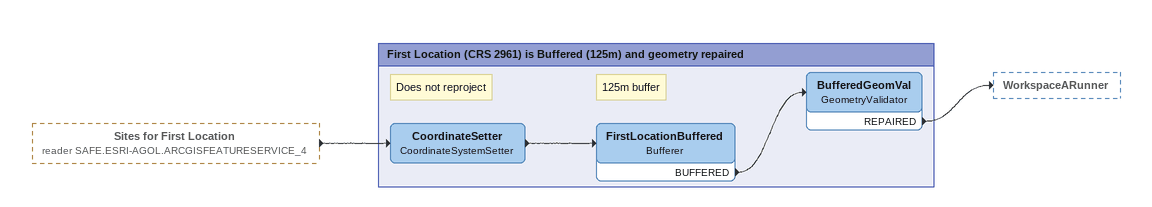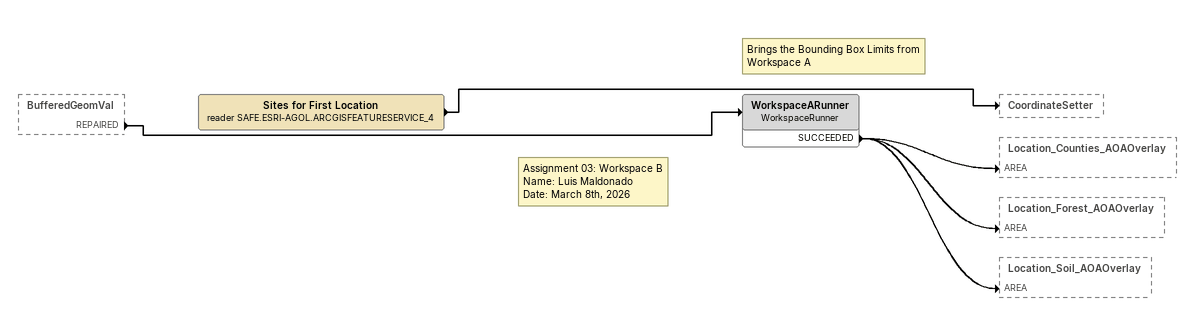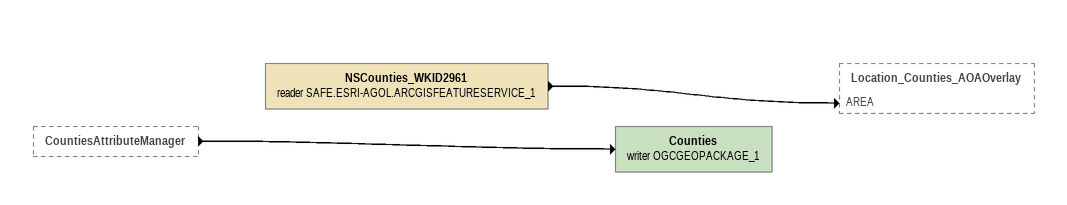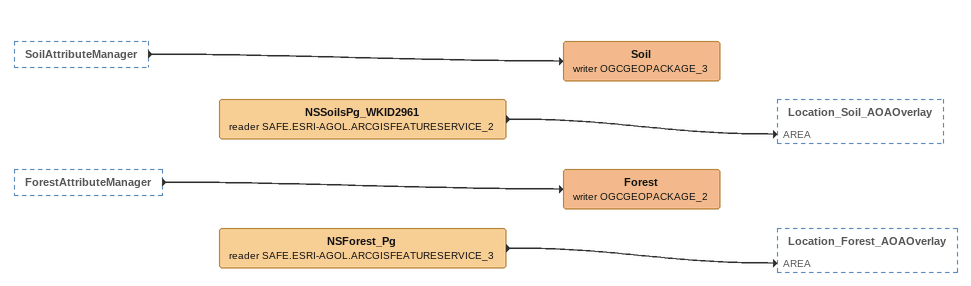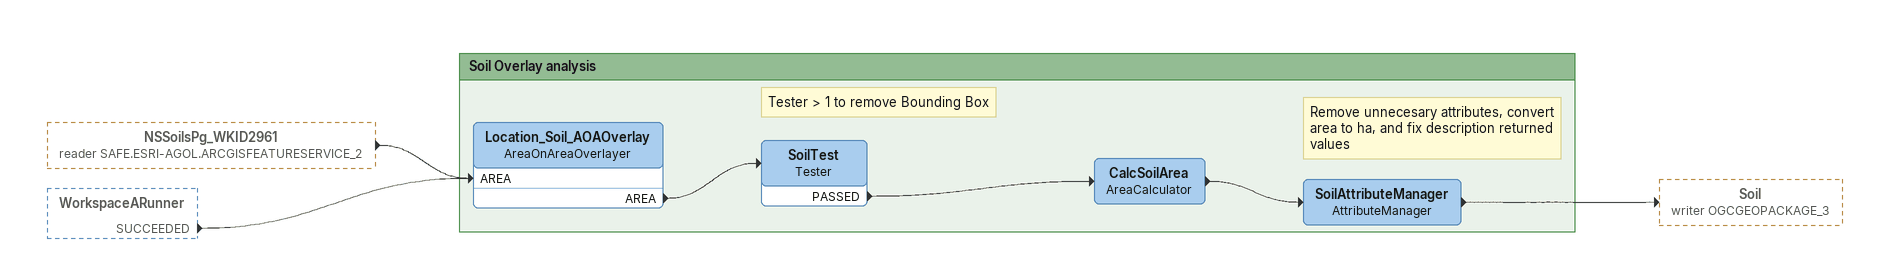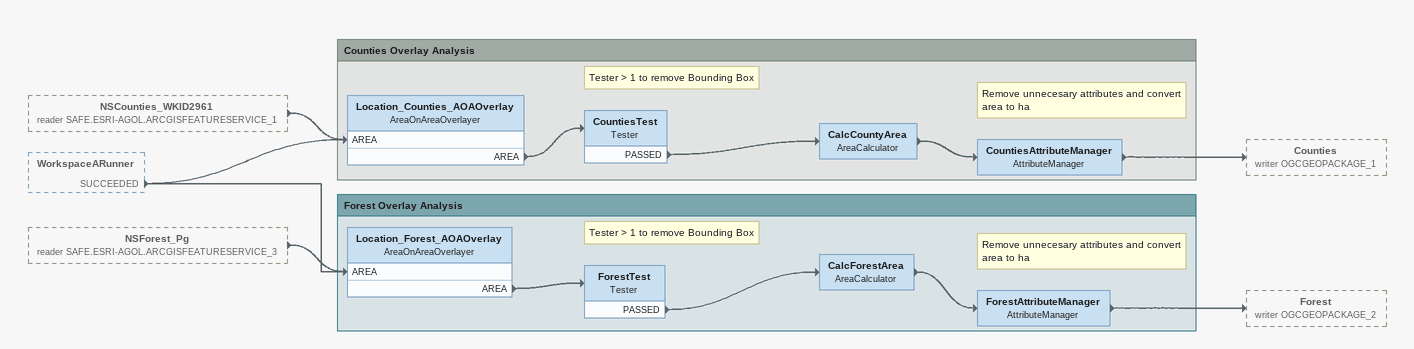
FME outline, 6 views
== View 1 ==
Sites for First Location (reader SAFE.ESRI-AGOL.ARCGISFEATURESERVICE_4) [outside]
    -> CoordinateSetter

Bookmark: First Location (CRS 2961) is Buffered (125m) and geometry repaired
Note: Does not reproject
CoordinateSetter: CoordinateSystemSetter
    -> FirstLocationBuffered
Note: 125m buffer
FirstLocationBuffered: Bufferer
    BUFFERED -> BufferedGeomVal
BufferedGeomVal: GeometryValidator
    REPAIRED -> WorkspaceARunner

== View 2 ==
BufferedGeomVal [outside]
    REPAIRED -> WorkspaceARunner
Note: Assignment 03: Workspace B / Name: Luis Maldonado / Date: March 8th, 2026
Sites for First Location (reader SAFE.ESRI-AGOL.ARCGISFEATURESERVICE_4)
    -> CoordinateSetter
Note: Brings the Bounding Box Limits from Workspace A
WorkspaceARunner: WorkspaceRunner
    SUCCEEDED -> Location_Counties_AOAOverlay [AREA]
    SUCCEEDED -> Location_Forest_AOAOverlay [AREA]
    SUCCEEDED -> Location_Soil_AOAOverlay [AREA]

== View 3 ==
CountiesAttributeManager [outside]
    -> Counties (writer OGCGEOPACKAGE_1)
NSCounties_WKID2961 (reader SAFE.ESRI-AGOL.ARCGISFEATURESERVICE_1)
    -> Location_Counties_AOAOverlay [AREA]
Counties (writer OGCGEOPACKAGE_1)

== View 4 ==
SoilAttributeManager [outside]
    -> Soil (writer OGCGEOPACKAGE_3)
ForestAttributeManager [outside]
    -> Forest (writer OGCGEOPACKAGE_2)
NSSoilsPg_WKID2961 (reader SAFE.ESRI-AGOL.ARCGISFEATURESERVICE_2)
    -> Location_Soil_AOAOverlay [AREA]
Soil (writer OGCGEOPACKAGE_3)
NSForest_Pg (reader SAFE.ESRI-AGOL.ARCGISFEATURESERVICE_3)
    -> Location_Forest_AOAOverlay [AREA]
Forest (writer OGCGEOPACKAGE_2)

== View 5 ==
NSSoilsPg_WKID2961 (reader SAFE.ESRI-AGOL.ARCGISFEATURESERVICE_2) [outside]
    -> Location_Soil_AOAOverlay [AREA]
WorkspaceARunner [outside]
    SUCCEEDED -> Location_Soil_AOAOverlay [AREA]

Bookmark: Soil Overlay analysis
Location_Soil_AOAOverlay: AreaOnAreaOverlayer
    AREA -> SoilTest
Note: Tester > 1 to remove Bounding Box
SoilTest: Tester
    PASSED -> CalcSoilArea
CalcSoilArea: AreaCalculator
    -> SoilAttributeManager
Note: Remove unnecesary attributes, convert area to ha, and fix description returned values
SoilAttributeManager: AttributeManager
    -> Soil (writer OGCGEOPACKAGE_3)

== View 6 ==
NSCounties_WKID2961 (reader SAFE.ESRI-AGOL.ARCGISFEATURESERVICE_1) [outside]
    -> Location_Counties_AOAOverlay [AREA]
WorkspaceARunner [outside]
    SUCCEEDED -> Location_Counties_AOAOverlay [AREA]
    SUCCEEDED -> Location_Forest_AOAOverlay [AREA]
NSForest_Pg (reader SAFE.ESRI-AGOL.ARCGISFEATURESERVICE_3) [outside]
    -> Location_Forest_AOAOverlay [AREA]

Bookmark: Counties Overlay Analysis
Location_Counties_AOAOverlay: AreaOnAreaOverlayer
    AREA -> CountiesTest
Note: Tester > 1 to remove Bounding Box
CountiesTest: Tester
    PASSED -> CalcCountyArea
CalcCountyArea: AreaCalculator
    -> CountiesAttributeManager
Note: Remove unnecesary attributes and convert area to ha
CountiesAttributeManager: AttributeManager
    -> Counties (writer OGCGEOPACKAGE_1)

Bookmark: Forest Overlay Analysis
Location_Forest_AOAOverlay: AreaOnAreaOverlayer
    AREA -> ForestTest
Note: Tester > 1 to remove Bounding Box
ForestTest: Tester
    PASSED -> CalcForestArea
CalcForestArea: AreaCalculator
    -> ForestAttributeManager
Note: Remove unnecesary attributes and convert area to ha
ForestAttributeManager: AttributeManager
    -> Forest (writer OGCGEOPACKAGE_2)
